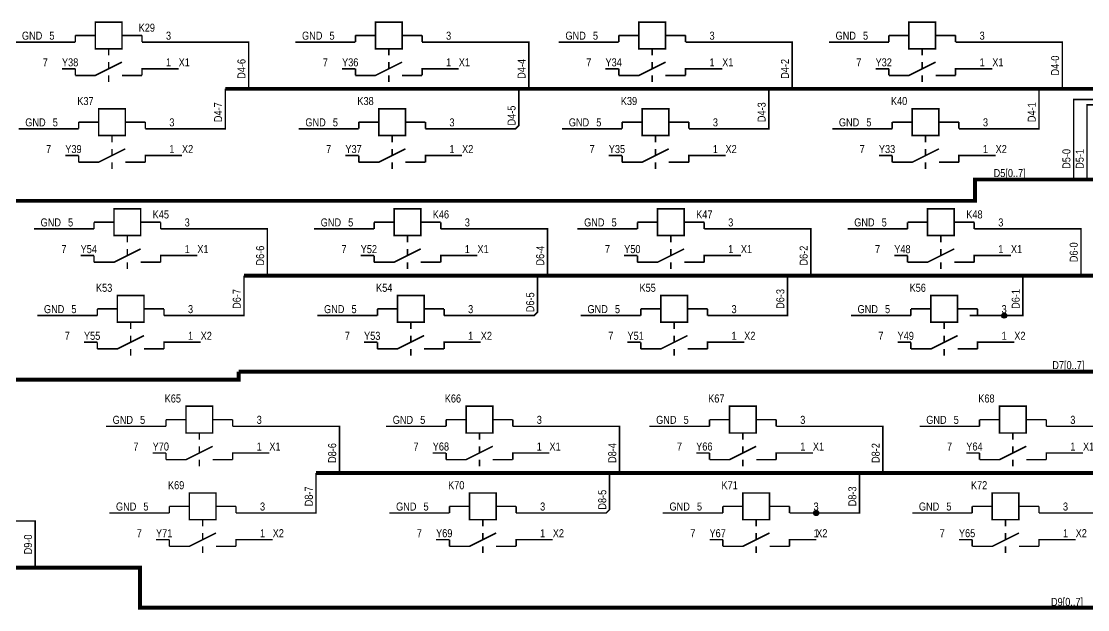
# Model space of a CAD drawing. Header units: millimetres. Extents: x 7140 to 8879, y -16257 to -5062.
# Drawn here: x 7441.9 to 7644.9, y -15195.9 to -15083.9 of the extents above; entities that cross this region are included whole.
import ezdxf

# ---------------------------------------------------------------- set-up
doc = ezdxf.new("R2010")
doc.units = ezdxf.units.MM
doc.styles.get("Standard").update_dxf_attribs({"font": 'ARIALN.TTF', "height": 3.4})

msp = doc.modelspace()

# ---------------------------------------------------------------- linework, layer by layer
for points, const_width in [([(7455.96478, -15084.037), (7455.96478, -15089.117), (7461.04478, -15089.117), (7461.04478, -15084.037), (7455.96478, -15084.037)], 0.29972), ([(7509.30478, -15084.037), (7509.30478, -15089.117), (7514.38478, -15089.117), (7514.38478, -15084.037), (7509.30478, -15084.037)], 0.29972), ([(7559.46978, -15084.037), (7559.46978, -15089.117), (7564.54978, -15089.117), (7564.54978, -15084.037), (7559.46978, -15084.037)], 0.29972), ([(7610.90478, -15084.037), (7610.90478, -15089.117), (7615.98478, -15089.117), (7615.98478, -15084.037), (7610.90478, -15084.037)], 0.29972), ([(7440.72478, -15087.847), (7447.07478, -15087.847)], 0.29972), ([(7452.15478, -15087.847), (7447.07478, -15087.847)], 0.29972), ([(7455.96478, -15086.577), (7452.15478, -15086.577)], 0.29972), ([(7452.15478, -15086.577), (7452.15478, -15087.847)], 0.29972), ([(7461.04478, -15086.577), (7464.85478, -15086.577)], 0.29972), ([(7464.85478, -15086.577), (7464.85478, -15087.847)], 0.29972), ([(7464.85478, -15086.577), (7464.85478, -15087.847)], 0.29972), ([(7464.85478, -15087.847), (7469.93478, -15087.847)], 0.29972), ([(7467.39478, -15087.847), (7469.93478, -15087.847)], 0.29972), ([(7469.93478, -15087.847), (7485.17478, -15087.847), (7485.17478, -15096.737)], 0.29972), ([(7494.06478, -15087.847), (7500.41478, -15087.847)], 0.29972), ([(7505.49478, -15087.847), (7500.41478, -15087.847)], 0.29972), ([(7509.30478, -15086.577), (7505.49478, -15086.577)], 0.29972), ([(7505.49478, -15086.577), (7505.49478, -15087.847)], 0.29972), ([(7514.38478, -15086.577), (7518.19478, -15086.577)], 0.29972), ([(7518.19478, -15086.577), (7518.19478, -15087.847)], 0.29972), ([(7518.19478, -15086.577), (7518.19478, -15087.847)], 0.29972), ([(7518.19478, -15087.847), (7523.27478, -15087.847)], 0.29972), ([(7520.73478, -15087.847), (7523.27478, -15087.847)], 0.29972), ([(7523.27478, -15087.847), (7538.51478, -15087.847), (7538.51478, -15096.737)], 0.29972), ([(7544.22978, -15087.847), (7550.57978, -15087.847)], 0.29972), ([(7555.65978, -15087.847), (7550.57978, -15087.847)], 0.29972), ([(7559.46978, -15086.577), (7555.65978, -15086.577)], 0.29972), ([(7555.65978, -15086.577), (7555.65978, -15087.847)], 0.29972), ([(7564.54978, -15086.577), (7568.35978, -15086.577)], 0.29972), ([(7568.35978, -15086.577), (7568.35978, -15087.847)], 0.29972), ([(7568.35978, -15086.577), (7568.35978, -15087.847)], 0.29972), ([(7568.35978, -15087.847), (7573.43978, -15087.847)], 0.29972), ([(7570.89978, -15087.847), (7573.43978, -15087.847)], 0.29972), ([(7573.43978, -15087.847), (7588.67978, -15087.847), (7588.67978, -15096.737)], 0.29972), ([(7595.66478, -15087.847), (7602.01478, -15087.847)], 0.29972), ([(7607.09478, -15087.847), (7602.01478, -15087.847)], 0.29972), ([(7610.90478, -15086.577), (7607.09478, -15086.577)], 0.29972), ([(7607.09478, -15086.577), (7607.09478, -15087.847)], 0.29972), ([(7615.98478, -15086.577), (7619.79478, -15086.577)], 0.29972), ([(7619.79478, -15086.577), (7619.79478, -15087.847)], 0.29972), ([(7619.79478, -15086.577), (7619.79478, -15087.847)], 0.29972), ([(7619.79478, -15087.847), (7624.87478, -15087.847)], 0.29972), ([(7622.33478, -15087.847), (7624.87478, -15087.847)], 0.29972), ([(7624.87478, -15087.847), (7640.11478, -15087.847), (7640.11478, -15096.737)], 0.29972), ([(7458.50478, -15089.117), (7458.50478, -15090.387)], 0.29972), ([(7511.84478, -15089.117), (7511.84478, -15090.387)], 0.29972), ([(7562.00978, -15089.117), (7562.00978, -15090.387)], 0.29972), ([(7613.44478, -15089.117), (7613.44478, -15090.387)], 0.29972), ([(7452.15478, -15094.197), (7455.96478, -15094.197), (7461.04478, -15091.657)], 0.29972), ([(7458.50478, -15091.657), (7458.50478, -15092.927)], 0.29972), ([(7505.49478, -15094.197), (7509.30478, -15094.197), (7514.38478, -15091.657)], 0.29972), ([(7511.84478, -15091.657), (7511.84478, -15092.927)], 0.29972), ([(7555.65978, -15094.197), (7559.46978, -15094.197), (7564.54978, -15091.657)], 0.29972), ([(7562.00978, -15091.657), (7562.00978, -15092.927)], 0.29972), ([(7607.09478, -15094.197), (7610.90478, -15094.197), (7615.98478, -15091.657)], 0.29972), ([(7613.44478, -15091.657), (7613.44478, -15092.927)], 0.29972), ([(7452.15478, -15092.927), (7449.61478, -15092.927)], 0.29972), ([(7452.15478, -15092.927), (7452.15478, -15094.197)], 0.29972), ([(7458.50478, -15095.467), (7458.50478, -15094.197)], 0.29972), ([(7461.04478, -15094.197), (7464.85478, -15094.197)], 0.29972), ([(7464.85478, -15094.197), (7464.85478, -15092.927), (7469.93478, -15092.927)], 0.29972), ([(7467.39478, -15092.927), (7469.93478, -15092.927)], 0.29972), ([(7469.93478, -15092.927), (7471.83978, -15092.927)], 0.29972), ([(7505.49478, -15092.927), (7502.95478, -15092.927)], 0.29972), ([(7505.49478, -15092.927), (7505.49478, -15094.197)], 0.29972), ([(7511.84478, -15095.467), (7511.84478, -15094.197)], 0.29972), ([(7514.38478, -15094.197), (7518.19478, -15094.197)], 0.29972), ([(7518.19478, -15094.197), (7518.19478, -15092.927), (7523.27478, -15092.927)], 0.29972), ([(7520.73478, -15092.927), (7523.27478, -15092.927)], 0.29972), ([(7523.27478, -15092.927), (7525.17978, -15092.927)], 0.29972), ([(7555.65978, -15092.927), (7553.11978, -15092.927)], 0.29972), ([(7555.65978, -15092.927), (7555.65978, -15094.197)], 0.29972), ([(7562.00978, -15095.467), (7562.00978, -15094.197)], 0.29972), ([(7564.54978, -15094.197), (7568.35978, -15094.197)], 0.29972), ([(7568.35978, -15094.197), (7568.35978, -15092.927), (7573.43978, -15092.927)], 0.29972), ([(7570.89978, -15092.927), (7573.43978, -15092.927)], 0.29972), ([(7573.43978, -15092.927), (7575.34478, -15092.927)], 0.29972), ([(7607.09478, -15092.927), (7604.55478, -15092.927)], 0.29972), ([(7607.09478, -15092.927), (7607.09478, -15094.197)], 0.29972), ([(7613.44478, -15095.467), (7613.44478, -15094.197)], 0.29972), ([(7615.98478, -15094.197), (7619.79478, -15094.197)], 0.29972), ([(7619.79478, -15094.197), (7619.79478, -15092.927), (7624.87478, -15092.927)], 0.29972), ([(7622.33478, -15092.927), (7624.87478, -15092.927)], 0.29972), ([(7624.87478, -15092.927), (7626.77978, -15092.927)], 0.29972), ([(7470.56978, -15104.357), (7480.72978, -15104.357), (7480.72978, -15096.737)], 0.29972), ([(7480.72978, -15096.737), (7668.68978, -15096.737), (7668.68978, -15097.245), (7748.95378, -15097.245)], 0.7493), ([(7523.90978, -15104.357), (7535.97478, -15104.357), (7536.60978, -15103.722), (7536.60978, -15096.737)], 0.29972), ([(7574.07478, -15104.357), (7584.23478, -15104.357), (7584.23478, -15096.737)], 0.29972), ([(7625.50978, -15104.357), (7635.66978, -15104.357), (7635.66978, -15096.737)], 0.29972), ([(7682.40578, -15105.627), (7682.40578, -15098.769), (7642.27378, -15098.769), (7642.27378, -15114.009)], 0.29972), ([(7679.86578, -15105.627), (7679.86578, -15099.785), (7644.81378, -15099.785), (7644.81378, -15114.009)], 0.29972), ([(7456.59978, -15100.547), (7456.59978, -15105.627), (7461.67978, -15105.627), (7461.67978, -15100.547), (7456.59978, -15100.547)], 0.29972), ([(7509.93978, -15100.547), (7509.93978, -15105.627), (7515.01978, -15105.627), (7515.01978, -15100.547), (7509.93978, -15100.547)], 0.29972), ([(7560.10478, -15100.547), (7560.10478, -15105.627), (7565.18478, -15105.627), (7565.18478, -15100.547), (7560.10478, -15100.547)], 0.29972), ([(7611.53978, -15100.547), (7611.53978, -15105.627), (7616.61978, -15105.627), (7616.61978, -15100.547), (7611.53978, -15100.547)], 0.29972), ([(7441.35978, -15104.357), (7447.70978, -15104.357)], 0.29972), ([(7452.78978, -15104.357), (7447.70978, -15104.357)], 0.29972), ([(7456.59978, -15103.087), (7452.78978, -15103.087)], 0.29972), ([(7452.78978, -15103.087), (7452.78978, -15104.357)], 0.29972), ([(7461.67978, -15103.087), (7465.48978, -15103.087)], 0.29972), ([(7465.48978, -15103.087), (7465.48978, -15104.357)], 0.29972), ([(7465.48978, -15103.087), (7465.48978, -15104.357)], 0.29972), ([(7465.48978, -15104.357), (7470.56978, -15104.357)], 0.29972), ([(7468.02978, -15104.357), (7470.56978, -15104.357)], 0.29972), ([(7494.69978, -15104.357), (7501.04978, -15104.357)], 0.29972), ([(7506.12978, -15104.357), (7501.04978, -15104.357)], 0.29972), ([(7509.93978, -15103.087), (7506.12978, -15103.087)], 0.29972), ([(7506.12978, -15103.087), (7506.12978, -15104.357)], 0.29972), ([(7515.01978, -15103.087), (7518.82978, -15103.087)], 0.29972), ([(7518.82978, -15103.087), (7518.82978, -15104.357)], 0.29972), ([(7518.82978, -15103.087), (7518.82978, -15104.357)], 0.29972), ([(7518.82978, -15104.357), (7523.90978, -15104.357)], 0.29972), ([(7521.36978, -15104.357), (7523.90978, -15104.357)], 0.29972), ([(7544.86478, -15104.357), (7551.21478, -15104.357)], 0.29972), ([(7556.29478, -15104.357), (7551.21478, -15104.357)], 0.29972), ([(7560.10478, -15103.087), (7556.29478, -15103.087)], 0.29972), ([(7556.29478, -15103.087), (7556.29478, -15104.357)], 0.29972), ([(7565.18478, -15103.087), (7568.99478, -15103.087)], 0.29972), ([(7568.99478, -15103.087), (7568.99478, -15104.357)], 0.29972), ([(7568.99478, -15103.087), (7568.99478, -15104.357)], 0.29972), ([(7568.99478, -15104.357), (7574.07478, -15104.357)], 0.29972), ([(7571.53478, -15104.357), (7574.07478, -15104.357)], 0.29972), ([(7596.29978, -15104.357), (7602.64978, -15104.357)], 0.29972), ([(7607.72978, -15104.357), (7602.64978, -15104.357)], 0.29972), ([(7611.53978, -15103.087), (7607.72978, -15103.087)], 0.29972), ([(7607.72978, -15103.087), (7607.72978, -15104.357)], 0.29972), ([(7616.61978, -15103.087), (7620.42978, -15103.087)], 0.29972), ([(7620.42978, -15103.087), (7620.42978, -15104.357)], 0.29972), ([(7620.42978, -15103.087), (7620.42978, -15104.357)], 0.29972), ([(7620.42978, -15104.357), (7625.50978, -15104.357)], 0.29972), ([(7622.96978, -15104.357), (7625.50978, -15104.357)], 0.29972), ([(7459.13978, -15105.627), (7459.13978, -15106.897)], 0.29972), ([(7512.47978, -15105.627), (7512.47978, -15106.897)], 0.29972), ([(7562.64478, -15105.627), (7562.64478, -15106.897)], 0.29972), ([(7614.07978, -15105.627), (7614.07978, -15106.897)], 0.29972), ([(7452.78978, -15110.707), (7456.59978, -15110.707), (7461.67978, -15108.167)], 0.29972), ([(7459.13978, -15108.167), (7459.13978, -15109.437)], 0.29972), ([(7506.12978, -15110.707), (7509.93978, -15110.707), (7515.01978, -15108.167)], 0.29972), ([(7512.47978, -15108.167), (7512.47978, -15109.437)], 0.29972), ([(7556.29478, -15110.707), (7560.10478, -15110.707), (7565.18478, -15108.167)], 0.29972), ([(7562.64478, -15108.167), (7562.64478, -15109.437)], 0.29972), ([(7607.72978, -15110.707), (7611.53978, -15110.707), (7616.61978, -15108.167)], 0.29972), ([(7614.07978, -15108.167), (7614.07978, -15109.437)], 0.29972), ([(7452.78978, -15109.437), (7450.24978, -15109.437)], 0.29972), ([(7452.78978, -15109.437), (7452.78978, -15110.707)], 0.29972), ([(7465.48978, -15110.707), (7465.48978, -15109.437), (7470.56978, -15109.437)], 0.29972), ([(7468.02978, -15109.437), (7470.56978, -15109.437)], 0.29972), ([(7470.56978, -15109.437), (7472.47478, -15109.437)], 0.29972), ([(7506.12978, -15109.437), (7503.58978, -15109.437)], 0.29972), ([(7506.12978, -15109.437), (7506.12978, -15110.707)], 0.29972), ([(7518.82978, -15110.707), (7518.82978, -15109.437), (7523.90978, -15109.437)], 0.29972), ([(7521.36978, -15109.437), (7523.90978, -15109.437)], 0.29972), ([(7523.90978, -15109.437), (7525.81478, -15109.437)], 0.29972), ([(7556.29478, -15109.437), (7553.75478, -15109.437)], 0.29972), ([(7556.29478, -15109.437), (7556.29478, -15110.707)], 0.29972), ([(7568.99478, -15110.707), (7568.99478, -15109.437), (7574.07478, -15109.437)], 0.29972), ([(7571.53478, -15109.437), (7574.07478, -15109.437)], 0.29972), ([(7574.07478, -15109.437), (7575.97978, -15109.437)], 0.29972), ([(7607.72978, -15109.437), (7605.18978, -15109.437)], 0.29972), ([(7607.72978, -15109.437), (7607.72978, -15110.707)], 0.29972), ([(7620.42978, -15110.707), (7620.42978, -15109.437), (7625.50978, -15109.437)], 0.29972), ([(7622.96978, -15109.437), (7625.50978, -15109.437)], 0.29972), ([(7625.50978, -15109.437), (7627.41478, -15109.437)], 0.29972), ([(7459.13978, -15111.977), (7459.13978, -15110.707)], 0.29972), ([(7461.67978, -15110.707), (7465.48978, -15110.707)], 0.29972), ([(7512.47978, -15111.977), (7512.47978, -15110.707)], 0.29972), ([(7515.01978, -15110.707), (7518.82978, -15110.707)], 0.29972), ([(7562.64478, -15111.977), (7562.64478, -15110.707)], 0.29972), ([(7565.18478, -15110.707), (7568.99478, -15110.707)], 0.29972), ([(7614.07978, -15111.977), (7614.07978, -15110.707)], 0.29972), ([(7616.61978, -15110.707), (7620.42978, -15110.707)], 0.29972), ([(7273.46578, -15118.073), (7623.47778, -15118.073), (7623.47778, -15114.009), (7658.02178, -15114.009)], 0.7493), ([(7459.52078, -15119.597), (7459.52078, -15124.677), (7464.60078, -15124.677), (7464.60078, -15119.597), (7459.52078, -15119.597)], 0.29972), ([(7512.86078, -15119.597), (7512.86078, -15124.677), (7517.94078, -15124.677), (7517.94078, -15119.597), (7512.86078, -15119.597)], 0.29972), ([(7563.02578, -15119.597), (7563.02578, -15124.677), (7568.10578, -15124.677), (7568.10578, -15119.597), (7563.02578, -15119.597)], 0.29972), ([(7614.46078, -15119.597), (7614.46078, -15124.677), (7619.54078, -15124.677), (7619.54078, -15119.597), (7614.46078, -15119.597)], 0.29972), ([(7459.52078, -15122.137), (7455.71078, -15122.137)], 0.29972), ([(7455.71078, -15122.137), (7455.71078, -15123.407)], 0.29972), ([(7464.60078, -15122.137), (7468.41078, -15122.137)], 0.29972), ([(7468.41078, -15122.137), (7468.41078, -15123.407)], 0.29972), ([(7468.41078, -15122.137), (7468.41078, -15123.407)], 0.29972), ([(7512.86078, -15122.137), (7509.05078, -15122.137)], 0.29972), ([(7509.05078, -15122.137), (7509.05078, -15123.407)], 0.29972), ([(7517.94078, -15122.137), (7521.75078, -15122.137)], 0.29972), ([(7521.75078, -15122.137), (7521.75078, -15123.407)], 0.29972), ([(7521.75078, -15122.137), (7521.75078, -15123.407)], 0.29972), ([(7563.02578, -15122.137), (7559.21578, -15122.137)], 0.29972), ([(7559.21578, -15122.137), (7559.21578, -15123.407)], 0.29972), ([(7568.10578, -15122.137), (7571.91578, -15122.137)], 0.29972), ([(7571.91578, -15122.137), (7571.91578, -15123.407)], 0.29972), ([(7571.91578, -15122.137), (7571.91578, -15123.407)], 0.29972), ([(7614.46078, -15122.137), (7610.65078, -15122.137)], 0.29972), ([(7610.65078, -15122.137), (7610.65078, -15123.407)], 0.29972), ([(7619.54078, -15122.137), (7623.35078, -15122.137)], 0.29972), ([(7623.35078, -15122.137), (7623.35078, -15123.407)], 0.29972), ([(7623.35078, -15122.137), (7623.35078, -15123.407)], 0.29972), ([(7444.28078, -15123.407), (7450.63078, -15123.407)], 0.29972), ([(7455.71078, -15123.407), (7450.63078, -15123.407)], 0.29972), ([(7462.06078, -15124.677), (7462.06078, -15125.947)], 0.29972), ([(7468.41078, -15123.407), (7473.49078, -15123.407)], 0.29972), ([(7470.95078, -15123.407), (7473.49078, -15123.407)], 0.29972), ([(7473.49078, -15123.407), (7488.73078, -15123.407), (7488.73078, -15132.297)], 0.29972), ([(7497.62078, -15123.407), (7503.97078, -15123.407)], 0.29972), ([(7509.05078, -15123.407), (7503.97078, -15123.407)], 0.29972), ([(7515.40078, -15124.677), (7515.40078, -15125.947)], 0.29972), ([(7521.75078, -15123.407), (7526.83078, -15123.407)], 0.29972), ([(7524.29078, -15123.407), (7526.83078, -15123.407)], 0.29972), ([(7526.83078, -15123.407), (7542.07078, -15123.407), (7542.07078, -15132.297)], 0.29972), ([(7547.78578, -15123.407), (7554.13578, -15123.407)], 0.29972), ([(7559.21578, -15123.407), (7554.13578, -15123.407)], 0.29972), ([(7565.56578, -15124.677), (7565.56578, -15125.947)], 0.29972), ([(7571.91578, -15123.407), (7576.99578, -15123.407)], 0.29972), ([(7574.45578, -15123.407), (7576.99578, -15123.407)], 0.29972), ([(7576.99578, -15123.407), (7592.23578, -15123.407), (7592.23578, -15132.297)], 0.29972), ([(7599.22078, -15123.407), (7605.57078, -15123.407)], 0.29972), ([(7610.65078, -15123.407), (7605.57078, -15123.407)], 0.29972), ([(7617.00078, -15124.677), (7617.00078, -15125.947)], 0.29972), ([(7623.35078, -15123.407), (7628.43078, -15123.407)], 0.29972), ([(7625.89078, -15123.407), (7628.43078, -15123.407)], 0.29972), ([(7628.43078, -15123.407), (7643.67078, -15123.407), (7643.67078, -15132.297)], 0.29972), ([(7455.71078, -15128.487), (7453.17078, -15128.487)], 0.29972), ([(7455.71078, -15129.757), (7459.52078, -15129.757), (7464.60078, -15127.217)], 0.29972), ([(7455.71078, -15128.487), (7455.71078, -15129.757)], 0.29972), ([(7462.06078, -15127.217), (7462.06078, -15128.487)], 0.29972), ([(7468.41078, -15129.757), (7468.41078, -15128.487), (7473.49078, -15128.487)], 0.29972), ([(7470.95078, -15128.487), (7473.49078, -15128.487)], 0.29972), ([(7473.49078, -15128.487), (7475.39578, -15128.487)], 0.29972), ([(7509.05078, -15128.487), (7506.51078, -15128.487)], 0.29972), ([(7509.05078, -15129.757), (7512.86078, -15129.757), (7517.94078, -15127.217)], 0.29972), ([(7509.05078, -15128.487), (7509.05078, -15129.757)], 0.29972), ([(7515.40078, -15127.217), (7515.40078, -15128.487)], 0.29972), ([(7521.75078, -15129.757), (7521.75078, -15128.487), (7526.83078, -15128.487)], 0.29972), ([(7524.29078, -15128.487), (7526.83078, -15128.487)], 0.29972), ([(7526.83078, -15128.487), (7528.73578, -15128.487)], 0.29972), ([(7559.21578, -15128.487), (7556.67578, -15128.487)], 0.29972), ([(7559.21578, -15129.757), (7563.02578, -15129.757), (7568.10578, -15127.217)], 0.29972), ([(7559.21578, -15128.487), (7559.21578, -15129.757)], 0.29972), ([(7565.56578, -15127.217), (7565.56578, -15128.487)], 0.29972), ([(7571.91578, -15129.757), (7571.91578, -15128.487), (7576.99578, -15128.487)], 0.29972), ([(7574.45578, -15128.487), (7576.99578, -15128.487)], 0.29972), ([(7576.99578, -15128.487), (7578.90078, -15128.487)], 0.29972), ([(7610.65078, -15128.487), (7608.11078, -15128.487)], 0.29972), ([(7610.65078, -15129.757), (7614.46078, -15129.757), (7619.54078, -15127.217)], 0.29972), ([(7610.65078, -15128.487), (7610.65078, -15129.757)], 0.29972), ([(7617.00078, -15127.217), (7617.00078, -15128.487)], 0.29972), ([(7623.35078, -15129.757), (7623.35078, -15128.487), (7628.43078, -15128.487)], 0.29972), ([(7625.89078, -15128.487), (7628.43078, -15128.487)], 0.29972), ([(7628.43078, -15128.487), (7630.33578, -15128.487)], 0.29972), ([(7462.06078, -15131.027), (7462.06078, -15129.757)], 0.29972), ([(7464.60078, -15129.757), (7468.41078, -15129.757)], 0.29972), ([(7515.40078, -15131.027), (7515.40078, -15129.757)], 0.29972), ([(7517.94078, -15129.757), (7521.75078, -15129.757)], 0.29972), ([(7565.56578, -15131.027), (7565.56578, -15129.757)], 0.29972), ([(7568.10578, -15129.757), (7571.91578, -15129.757)], 0.29972), ([(7617.00078, -15131.027), (7617.00078, -15129.757)], 0.29972), ([(7619.54078, -15129.757), (7623.35078, -15129.757)], 0.29972), ([(7474.12578, -15139.917), (7484.28578, -15139.917), (7484.28578, -15132.297)], 0.29972), ([(7484.28578, -15132.297), (7684.43778, -15132.297), (7684.43778, -15133.313), (7739.30178, -15133.313)], 0.7493), ([(7527.46578, -15139.917), (7539.53078, -15139.917), (7540.16578, -15139.282), (7540.16578, -15132.297)], 0.29972), ([(7577.63078, -15139.917), (7587.79078, -15139.917), (7587.79078, -15132.297)], 0.29972), ([(7622.46178, -15139.917), (7632.62178, -15139.917), (7632.62178, -15132.297)], 0.29972), ([(7460.15578, -15136.107), (7460.15578, -15141.187), (7465.23578, -15141.187), (7465.23578, -15136.107), (7460.15578, -15136.107)], 0.29972), ([(7513.49578, -15136.107), (7513.49578, -15141.187), (7518.57578, -15141.187), (7518.57578, -15136.107), (7513.49578, -15136.107)], 0.29972), ([(7563.66078, -15136.107), (7563.66078, -15141.187), (7568.74078, -15141.187), (7568.74078, -15136.107), (7563.66078, -15136.107)], 0.29972), ([(7615.09578, -15136.107), (7615.09578, -15141.187), (7620.17578, -15141.187), (7620.17578, -15136.107), (7615.09578, -15136.107)], 0.29972), ([(7460.15578, -15138.647), (7456.34578, -15138.647)], 0.29972), ([(7456.34578, -15138.647), (7456.34578, -15139.917)], 0.29972), ([(7465.23578, -15138.647), (7469.04578, -15138.647)], 0.29972), ([(7469.04578, -15138.647), (7469.04578, -15139.917)], 0.29972), ([(7469.04578, -15138.647), (7469.04578, -15139.917)], 0.29972), ([(7513.49578, -15138.647), (7509.68578, -15138.647)], 0.29972), ([(7509.68578, -15138.647), (7509.68578, -15139.917)], 0.29972), ([(7518.57578, -15138.647), (7522.38578, -15138.647)], 0.29972), ([(7522.38578, -15138.647), (7522.38578, -15139.917)], 0.29972), ([(7522.38578, -15138.647), (7522.38578, -15139.917)], 0.29972), ([(7563.66078, -15138.647), (7559.85078, -15138.647)], 0.29972), ([(7559.85078, -15138.647), (7559.85078, -15139.917)], 0.29972), ([(7568.74078, -15138.647), (7572.55078, -15138.647)], 0.29972), ([(7572.55078, -15138.647), (7572.55078, -15139.917)], 0.29972), ([(7572.55078, -15138.647), (7572.55078, -15139.917)], 0.29972), ([(7615.09578, -15138.647), (7611.28578, -15138.647)], 0.29972), ([(7611.28578, -15138.647), (7611.28578, -15139.917)], 0.29972), ([(7620.17578, -15138.647), (7623.98578, -15138.647)], 0.29972), ([(7623.98578, -15138.647), (7623.98578, -15139.917)], 0.29972), ([(7623.98578, -15138.647), (7623.98578, -15139.917)], 0.29972), ([(7444.91578, -15139.917), (7451.26578, -15139.917)], 0.29972), ([(7456.34578, -15139.917), (7451.26578, -15139.917)], 0.29972), ([(7469.04578, -15139.917), (7474.12578, -15139.917)], 0.29972), ([(7471.58578, -15139.917), (7474.12578, -15139.917)], 0.29972), ([(7498.25578, -15139.917), (7504.60578, -15139.917)], 0.29972), ([(7509.68578, -15139.917), (7504.60578, -15139.917)], 0.29972), ([(7522.38578, -15139.917), (7527.46578, -15139.917)], 0.29972), ([(7524.92578, -15139.917), (7527.46578, -15139.917)], 0.29972), ([(7548.42078, -15139.917), (7554.77078, -15139.917)], 0.29972), ([(7559.85078, -15139.917), (7554.77078, -15139.917)], 0.29972), ([(7572.55078, -15139.917), (7577.63078, -15139.917)], 0.29972), ([(7575.09078, -15139.917), (7577.63078, -15139.917)], 0.29972), ([(7599.85578, -15139.917), (7606.20578, -15139.917)], 0.29972), ([(7611.28578, -15139.917), (7606.20578, -15139.917)], 0.29972), ([(7623.98578, -15139.917), (7629.06578, -15139.917)], 0.29972), ([(7626.52578, -15139.917), (7629.06578, -15139.917)], 0.29972), ([(7462.69578, -15141.187), (7462.69578, -15142.457)], 0.29972), ([(7516.03578, -15141.187), (7516.03578, -15142.457)], 0.29972), ([(7566.20078, -15141.187), (7566.20078, -15142.457)], 0.29972), ([(7617.63578, -15141.187), (7617.63578, -15142.457)], 0.29972), ([(7456.34578, -15144.997), (7453.80578, -15144.997)], 0.29972), ([(7456.34578, -15146.267), (7460.15578, -15146.267), (7465.23578, -15143.727)], 0.29972), ([(7456.34578, -15144.997), (7456.34578, -15146.267)], 0.29972), ([(7462.69578, -15143.727), (7462.69578, -15144.997)], 0.29972), ([(7469.04578, -15146.267), (7469.04578, -15144.997), (7474.12578, -15144.997)], 0.29972), ([(7471.58578, -15144.997), (7474.12578, -15144.997)], 0.29972), ([(7474.12578, -15144.997), (7476.03078, -15144.997)], 0.29972), ([(7509.68578, -15144.997), (7507.14578, -15144.997)], 0.29972), ([(7509.68578, -15146.267), (7513.49578, -15146.267), (7518.57578, -15143.727)], 0.29972), ([(7509.68578, -15144.997), (7509.68578, -15146.267)], 0.29972), ([(7516.03578, -15143.727), (7516.03578, -15144.997)], 0.29972), ([(7522.38578, -15146.267), (7522.38578, -15144.997), (7527.46578, -15144.997)], 0.29972), ([(7524.92578, -15144.997), (7527.46578, -15144.997)], 0.29972), ([(7527.46578, -15144.997), (7529.37078, -15144.997)], 0.29972), ([(7559.85078, -15144.997), (7557.31078, -15144.997)], 0.29972), ([(7559.85078, -15146.267), (7563.66078, -15146.267), (7568.74078, -15143.727)], 0.29972), ([(7559.85078, -15144.997), (7559.85078, -15146.267)], 0.29972), ([(7566.20078, -15143.727), (7566.20078, -15144.997)], 0.29972), ([(7572.55078, -15146.267), (7572.55078, -15144.997), (7577.63078, -15144.997)], 0.29972), ([(7575.09078, -15144.997), (7577.63078, -15144.997)], 0.29972), ([(7577.63078, -15144.997), (7579.53578, -15144.997)], 0.29972), ([(7611.28578, -15144.997), (7608.74578, -15144.997)], 0.29972), ([(7611.28578, -15146.267), (7615.09578, -15146.267), (7620.17578, -15143.727)], 0.29972), ([(7611.28578, -15144.997), (7611.28578, -15146.267)], 0.29972), ([(7617.63578, -15143.727), (7617.63578, -15144.997)], 0.29972), ([(7623.98578, -15146.267), (7623.98578, -15144.997), (7629.06578, -15144.997)], 0.29972), ([(7626.52578, -15144.997), (7629.06578, -15144.997)], 0.29972), ([(7629.06578, -15144.997), (7630.97078, -15144.997)], 0.29972), ([(7462.69578, -15147.537), (7462.69578, -15146.267)], 0.29972), ([(7465.23578, -15146.267), (7469.04578, -15146.267)], 0.29972), ([(7516.03578, -15147.537), (7516.03578, -15146.267)], 0.29972), ([(7518.57578, -15146.267), (7522.38578, -15146.267)], 0.29972), ([(7566.20078, -15147.537), (7566.20078, -15146.267)], 0.29972), ([(7568.74078, -15146.267), (7572.55078, -15146.267)], 0.29972), ([(7617.63578, -15147.537), (7617.63578, -15146.267)], 0.29972), ([(7620.17578, -15146.267), (7623.98578, -15146.267)], 0.29972), ([(7281.59378, -15152.109), (7483.26978, -15152.109), (7483.26978, -15150.585)], 0.7493), ([(7483.26978, -15150.585), (7669.19778, -15150.585)], 0.7493), ([(7473.23678, -15157.189), (7473.23678, -15162.269), (7478.31678, -15162.269), (7478.31678, -15157.189), (7473.23678, -15157.189)], 0.29972), ([(7526.57678, -15157.189), (7526.57678, -15162.269), (7531.65678, -15162.269), (7531.65678, -15157.189), (7526.57678, -15157.189)], 0.29972), ([(7576.74178, -15157.189), (7576.74178, -15162.269), (7581.82178, -15162.269), (7581.82178, -15157.189), (7576.74178, -15157.189)], 0.29972), ([(7628.17678, -15157.189), (7628.17678, -15162.269), (7633.25678, -15162.269), (7633.25678, -15157.189), (7628.17678, -15157.189)], 0.29972), ([(7457.99678, -15160.999), (7464.34678, -15160.999)], 0.29972), ([(7469.42678, -15160.999), (7464.34678, -15160.999)], 0.29972), ([(7473.23678, -15159.729), (7469.42678, -15159.729)], 0.29972), ([(7469.42678, -15159.729), (7469.42678, -15160.999)], 0.29972), ([(7478.31678, -15159.729), (7482.12678, -15159.729)], 0.29972), ([(7482.12678, -15159.729), (7482.12678, -15160.999)], 0.29972), ([(7482.12678, -15159.729), (7482.12678, -15160.999)], 0.29972), ([(7482.12678, -15160.999), (7487.20678, -15160.999)], 0.29972), ([(7484.66678, -15160.999), (7487.20678, -15160.999)], 0.29972), ([(7487.20678, -15160.999), (7502.44678, -15160.999), (7502.44678, -15169.889)], 0.29972), ([(7511.33678, -15160.999), (7517.68678, -15160.999)], 0.29972), ([(7522.76678, -15160.999), (7517.68678, -15160.999)], 0.29972), ([(7526.57678, -15159.729), (7522.76678, -15159.729)], 0.29972), ([(7522.76678, -15159.729), (7522.76678, -15160.999)], 0.29972), ([(7531.65678, -15159.729), (7535.46678, -15159.729)], 0.29972), ([(7535.46678, -15159.729), (7535.46678, -15160.999)], 0.29972), ([(7535.46678, -15159.729), (7535.46678, -15160.999)], 0.29972), ([(7535.46678, -15160.999), (7540.54678, -15160.999)], 0.29972), ([(7538.00678, -15160.999), (7540.54678, -15160.999)], 0.29972), ([(7540.54678, -15160.999), (7555.78678, -15160.999), (7555.78678, -15169.889)], 0.29972), ([(7561.50178, -15160.999), (7567.85178, -15160.999)], 0.29972), ([(7572.93178, -15160.999), (7567.85178, -15160.999)], 0.29972), ([(7576.74178, -15159.729), (7572.93178, -15159.729)], 0.29972), ([(7572.93178, -15159.729), (7572.93178, -15160.999)], 0.29972), ([(7581.82178, -15159.729), (7585.63178, -15159.729)], 0.29972), ([(7585.63178, -15159.729), (7585.63178, -15160.999)], 0.29972), ([(7585.63178, -15159.729), (7585.63178, -15160.999)], 0.29972), ([(7585.63178, -15160.999), (7590.71178, -15160.999)], 0.29972), ([(7588.17178, -15160.999), (7590.71178, -15160.999)], 0.29972), ([(7590.71178, -15160.999), (7605.95178, -15160.999), (7605.95178, -15169.889)], 0.29972), ([(7612.93678, -15160.999), (7619.28678, -15160.999)], 0.29972), ([(7624.36678, -15160.999), (7619.28678, -15160.999)], 0.29972), ([(7628.17678, -15159.729), (7624.36678, -15159.729)], 0.29972), ([(7624.36678, -15159.729), (7624.36678, -15160.999)], 0.29972), ([(7633.25678, -15159.729), (7637.06678, -15159.729)], 0.29972), ([(7637.06678, -15159.729), (7637.06678, -15160.999)], 0.29972), ([(7637.06678, -15159.729), (7637.06678, -15160.999)], 0.29972), ([(7637.06678, -15160.999), (7642.14678, -15160.999)], 0.29972), ([(7639.60678, -15160.999), (7642.14678, -15160.999)], 0.29972), ([(7642.14678, -15160.999), (7657.38678, -15160.999), (7657.38678, -15169.889)], 0.29972), ([(7475.77678, -15162.269), (7475.77678, -15163.539)], 0.29972), ([(7529.11678, -15162.269), (7529.11678, -15163.539)], 0.29972), ([(7579.28178, -15162.269), (7579.28178, -15163.539)], 0.29972), ([(7630.71678, -15162.269), (7630.71678, -15163.539)], 0.29972), ([(7469.42678, -15167.349), (7473.23678, -15167.349), (7478.31678, -15164.809)], 0.29972), ([(7475.77678, -15164.809), (7475.77678, -15166.079)], 0.29972), ([(7522.76678, -15167.349), (7526.57678, -15167.349), (7531.65678, -15164.809)], 0.29972), ([(7529.11678, -15164.809), (7529.11678, -15166.079)], 0.29972), ([(7572.93178, -15167.349), (7576.74178, -15167.349), (7581.82178, -15164.809)], 0.29972), ([(7579.28178, -15164.809), (7579.28178, -15166.079)], 0.29972), ([(7624.36678, -15167.349), (7628.17678, -15167.349), (7633.25678, -15164.809)], 0.29972), ([(7630.71678, -15164.809), (7630.71678, -15166.079)], 0.29972), ([(7469.42678, -15166.079), (7466.88678, -15166.079)], 0.29972), ([(7469.42678, -15166.079), (7469.42678, -15167.349)], 0.29972), ([(7475.77678, -15168.619), (7475.77678, -15167.349)], 0.29972), ([(7478.31678, -15167.349), (7482.12678, -15167.349)], 0.29972), ([(7482.12678, -15167.349), (7482.12678, -15166.079), (7487.20678, -15166.079)], 0.29972), ([(7484.66678, -15166.079), (7487.20678, -15166.079)], 0.29972), ([(7487.20678, -15166.079), (7489.11178, -15166.079)], 0.29972), ([(7522.76678, -15166.079), (7520.22678, -15166.079)], 0.29972), ([(7522.76678, -15166.079), (7522.76678, -15167.349)], 0.29972), ([(7529.11678, -15168.619), (7529.11678, -15167.349)], 0.29972), ([(7531.65678, -15167.349), (7535.46678, -15167.349)], 0.29972), ([(7535.46678, -15167.349), (7535.46678, -15166.079), (7540.54678, -15166.079)], 0.29972), ([(7538.00678, -15166.079), (7540.54678, -15166.079)], 0.29972), ([(7540.54678, -15166.079), (7542.45178, -15166.079)], 0.29972), ([(7572.93178, -15166.079), (7570.39178, -15166.079)], 0.29972), ([(7572.93178, -15166.079), (7572.93178, -15167.349)], 0.29972), ([(7579.28178, -15168.619), (7579.28178, -15167.349)], 0.29972), ([(7581.82178, -15167.349), (7585.63178, -15167.349)], 0.29972), ([(7585.63178, -15167.349), (7585.63178, -15166.079), (7590.71178, -15166.079)], 0.29972), ([(7588.17178, -15166.079), (7590.71178, -15166.079)], 0.29972), ([(7590.71178, -15166.079), (7592.61678, -15166.079)], 0.29972), ([(7624.36678, -15166.079), (7621.82678, -15166.079)], 0.29972), ([(7624.36678, -15166.079), (7624.36678, -15167.349)], 0.29972), ([(7630.71678, -15168.619), (7630.71678, -15167.349)], 0.29972), ([(7633.25678, -15167.349), (7637.06678, -15167.349)], 0.29972), ([(7637.06678, -15167.349), (7637.06678, -15166.079), (7642.14678, -15166.079)], 0.29972), ([(7639.60678, -15166.079), (7642.14678, -15166.079)], 0.29972), ([(7642.14678, -15166.079), (7644.05178, -15166.079)], 0.29972), ([(7487.84178, -15177.509), (7498.00178, -15177.509), (7498.00178, -15169.889)], 0.29972), ([(7498.00178, -15169.889), (7685.96178, -15169.889), (7685.96178, -15171.413), (7746.41378, -15171.413)], 0.7493), ([(7541.18178, -15177.509), (7553.24678, -15177.509), (7553.88178, -15176.874), (7553.88178, -15169.889)], 0.29972), ([(7591.34678, -15177.509), (7601.50678, -15177.509), (7601.50678, -15169.889)], 0.29972), ([(7640.74978, -15177.509), (7650.90978, -15177.509), (7650.90978, -15169.889)], 0.29972), ([(7473.87178, -15173.699), (7473.87178, -15178.779), (7478.95178, -15178.779), (7478.95178, -15173.699), (7473.87178, -15173.699)], 0.29972), ([(7527.21178, -15173.699), (7527.21178, -15178.779), (7532.29178, -15178.779), (7532.29178, -15173.699), (7527.21178, -15173.699)], 0.29972), ([(7579.28178, -15173.699), (7579.28178, -15178.779), (7584.36178, -15178.779), (7584.36178, -15173.699), (7579.28178, -15173.699)], 0.29972), ([(7626.77978, -15173.699), (7626.77978, -15178.779), (7631.85978, -15178.779), (7631.85978, -15173.699), (7626.77978, -15173.699)], 0.29972), ([(7458.63178, -15177.509), (7464.98178, -15177.509)], 0.29972), ([(7470.06178, -15177.509), (7464.98178, -15177.509)], 0.29972), ([(7473.87178, -15176.239), (7470.06178, -15176.239)], 0.29972), ([(7470.06178, -15176.239), (7470.06178, -15177.509)], 0.29972), ([(7478.95178, -15176.239), (7482.76178, -15176.239)], 0.29972), ([(7482.76178, -15176.239), (7482.76178, -15177.509)], 0.29972), ([(7482.76178, -15176.239), (7482.76178, -15177.509)], 0.29972), ([(7482.76178, -15177.509), (7487.84178, -15177.509)], 0.29972), ([(7485.30178, -15177.509), (7487.84178, -15177.509)], 0.29972), ([(7511.97178, -15177.509), (7518.32178, -15177.509)], 0.29972), ([(7523.40178, -15177.509), (7518.32178, -15177.509)], 0.29972), ([(7527.21178, -15176.239), (7523.40178, -15176.239)], 0.29972), ([(7523.40178, -15176.239), (7523.40178, -15177.509)], 0.29972), ([(7532.29178, -15176.239), (7536.10178, -15176.239)], 0.29972), ([(7536.10178, -15176.239), (7536.10178, -15177.509)], 0.29972), ([(7536.10178, -15176.239), (7536.10178, -15177.509)], 0.29972), ([(7536.10178, -15177.509), (7541.18178, -15177.509)], 0.29972), ([(7538.64178, -15177.509), (7541.18178, -15177.509)], 0.29972), ([(7564.04178, -15177.509), (7570.39178, -15177.509)], 0.29972), ([(7575.47178, -15177.509), (7570.39178, -15177.509)], 0.29972), ([(7579.28178, -15176.239), (7575.47178, -15176.239)], 0.29972), ([(7575.47178, -15176.239), (7575.47178, -15177.509)], 0.29972), ([(7584.36178, -15176.239), (7588.17178, -15176.239)], 0.29972), ([(7588.17178, -15176.239), (7588.17178, -15177.509)], 0.29972), ([(7588.17178, -15176.239), (7588.17178, -15177.509)], 0.29972), ([(7588.17178, -15177.509), (7593.25178, -15177.509)], 0.29972), ([(7590.71178, -15177.509), (7593.25178, -15177.509)], 0.29972), ([(7611.53978, -15177.509), (7617.88978, -15177.509)], 0.29972), ([(7622.96978, -15177.509), (7617.88978, -15177.509)], 0.29972), ([(7626.77978, -15176.239), (7622.96978, -15176.239)], 0.29972), ([(7622.96978, -15176.239), (7622.96978, -15177.509)], 0.29972), ([(7631.85978, -15176.239), (7635.66978, -15176.239)], 0.29972), ([(7635.66978, -15176.239), (7635.66978, -15177.509)], 0.29972), ([(7635.66978, -15176.239), (7635.66978, -15177.509)], 0.29972), ([(7635.66978, -15177.509), (7640.74978, -15177.509)], 0.29972), ([(7638.20978, -15177.509), (7640.74978, -15177.509)], 0.29972), ([(7429.29478, -15179.033), (7444.53478, -15179.033), (7444.53478, -15187.923)], 0.29972), ([(7476.41178, -15178.779), (7476.41178, -15180.049)], 0.29972), ([(7529.75178, -15178.779), (7529.75178, -15180.049)], 0.29972), ([(7581.82178, -15178.779), (7581.82178, -15180.049)], 0.29972), ([(7629.31978, -15178.779), (7629.31978, -15180.049)], 0.29972), ([(7470.06178, -15183.859), (7473.87178, -15183.859), (7478.95178, -15181.319)], 0.29972), ([(7476.41178, -15181.319), (7476.41178, -15182.589)], 0.29972), ([(7523.40178, -15183.859), (7527.21178, -15183.859), (7532.29178, -15181.319)], 0.29972), ([(7529.75178, -15181.319), (7529.75178, -15182.589)], 0.29972), ([(7575.47178, -15183.859), (7579.28178, -15183.859), (7584.36178, -15181.319)], 0.29972), ([(7581.82178, -15181.319), (7581.82178, -15182.589)], 0.29972), ([(7622.96978, -15183.859), (7626.77978, -15183.859), (7631.85978, -15181.319)], 0.29972), ([(7629.31978, -15181.319), (7629.31978, -15182.589)], 0.29972), ([(7470.06178, -15182.589), (7467.52178, -15182.589)], 0.29972), ([(7470.06178, -15182.589), (7470.06178, -15183.859)], 0.29972), ([(7482.76178, -15183.859), (7482.76178, -15182.589), (7487.84178, -15182.589)], 0.29972), ([(7485.30178, -15182.589), (7487.84178, -15182.589)], 0.29972), ([(7487.84178, -15182.589), (7489.74678, -15182.589)], 0.29972), ([(7523.40178, -15182.589), (7520.86178, -15182.589)], 0.29972), ([(7523.40178, -15182.589), (7523.40178, -15183.859)], 0.29972), ([(7536.10178, -15183.859), (7536.10178, -15182.589), (7541.18178, -15182.589)], 0.29972), ([(7538.64178, -15182.589), (7541.18178, -15182.589)], 0.29972), ([(7541.18178, -15182.589), (7543.08678, -15182.589)], 0.29972), ([(7575.47178, -15182.589), (7572.93178, -15182.589)], 0.29972), ([(7575.47178, -15182.589), (7575.47178, -15183.859)], 0.29972), ([(7588.17178, -15183.859), (7588.17178, -15182.589), (7593.25178, -15182.589)], 0.29972), ([(7590.71178, -15182.589), (7593.25178, -15182.589)], 0.29972), ([(7591.34678, -15182.589), (7593.25178, -15182.589)], 0.29972), ([(7622.96978, -15182.589), (7620.42978, -15182.589)], 0.29972), ([(7622.96978, -15182.589), (7622.96978, -15183.859)], 0.29972), ([(7635.66978, -15183.859), (7635.66978, -15182.589), (7640.74978, -15182.589)], 0.29972), ([(7638.20978, -15182.589), (7640.74978, -15182.589)], 0.29972), ([(7640.74978, -15182.589), (7642.65478, -15182.589)], 0.29972), ([(7476.41178, -15185.129), (7476.41178, -15183.859)], 0.29972), ([(7478.95178, -15183.859), (7482.76178, -15183.859)], 0.29972), ([(7529.75178, -15185.129), (7529.75178, -15183.859)], 0.29972), ([(7532.29178, -15183.859), (7536.10178, -15183.859)], 0.29972), ([(7581.82178, -15185.129), (7581.82178, -15183.859)], 0.29972), ([(7584.36178, -15183.859), (7588.17178, -15183.859)], 0.29972), ([(7629.31978, -15185.129), (7629.31978, -15183.859)], 0.29972), ([(7631.85978, -15183.859), (7635.66978, -15183.859)], 0.29972), ([(7285.14978, -15187.923), (7464.47378, -15187.923), (7464.47378, -15195.543), (7652.43378, -15195.543), (7652.43378, -15192.749)], 0.7493)]:
    msp.add_lwpolyline(points, dxfattribs=dict(const_width=const_width))
at = {"const_width": 0.508}
for points in [[(7628.81178, -15139.917, 1), (7629.31978, -15139.917, 1)], [(7592.99778, -15177.509, 1), (7593.50578, -15177.509, 1)]]:
    msp.add_lwpolyline(points, format="xyb", close=True, dxfattribs=at)
for centre in [(7629.05509, -15139.90653), (7629.05509, -15139.90653), (7629.05509, -15139.90653), (7593.24124, -15177.49827), (7593.24124, -15177.49827), (7593.24124, -15177.49827)]:
    msp.add_ellipse(centre, major_axis=(0, 0.497), ratio=0.999989779)

# ---------------------------------------------------------------- texts
for s, p in [('GND', (7441.99478, -15087.38012)), ('5', (7447.22242, -15087.38012)), ('K29', (7464.21978, -15085.85612)), ('3', (7469.42678, -15087.38012)), ('GND', (7495.33478, -15087.38012)), ('5', (7500.56242, -15087.38012)), ('3', (7522.76678, -15087.38012)), ('GND', (7545.49978, -15087.38012)), ('5', (7550.72742, -15087.38012)), ('3', (7572.93178, -15087.38012)), ('GND', (7596.93478, -15087.38012)), ('5', (7602.16242, -15087.38012)), ('3', (7624.36678, -15087.38012)), ('7', (7445.95242, -15092.46012)), ('Y38', (7449.61478, -15092.46012)), ('1', (7469.42678, -15092.46012)), ('X1', (7471.83978, -15092.46012)), ('7', (7499.29242, -15092.46012)), ('Y36', (7502.95478, -15092.46012)), ('1', (7522.76678, -15092.46012)), ('X1', (7525.17978, -15092.46012)), ('7', (7549.45742, -15092.46012)), ('Y34', (7553.11978, -15092.46012)), ('1', (7572.93178, -15092.46012)), ('X1', (7575.34478, -15092.46012)), ('7', (7600.89242, -15092.46012)), ('Y32', (7604.55478, -15092.46012)), ('1', (7624.36678, -15092.46012)), ('X1', (7626.77978, -15092.46012)), ('K37', (7452.53578, -15099.82612)), ('K38', (7505.87578, -15099.82612)), ('K39', (7556.04078, -15099.82612)), ('K40', (7607.47578, -15099.82612)), ('GND', (7442.62978, -15103.89012)), ('5', (7447.85742, -15103.89012)), ('3', (7470.06178, -15103.89012)), ('GND', (7495.96978, -15103.89012)), ('5', (7501.19742, -15103.89012)), ('3', (7523.40178, -15103.89012)), ('GND', (7546.13478, -15103.89012)), ('5', (7551.36242, -15103.89012)), ('3', (7573.56678, -15103.89012)), ('GND', (7597.56978, -15103.89012)), ('5', (7602.79742, -15103.89012)), ('3', (7625.00178, -15103.89012)), ('7', (7446.58742, -15108.97012)), ('Y39', (7450.24978, -15108.97012)), ('1', (7470.06178, -15108.97012)), ('X2', (7472.47478, -15108.97012)), ('7', (7499.92742, -15108.97012)), ('Y37', (7503.58978, -15108.97012)), ('1', (7523.40178, -15108.97012)), ('X2', (7525.81478, -15108.97012)), ('7', (7550.09242, -15108.97012)), ('Y35', (7553.75478, -15108.97012)), ('1', (7573.56678, -15108.97012)), ('X2', (7575.97978, -15108.97012)), ('7', (7601.52742, -15108.97012)), ('Y33', (7605.18978, -15108.97012)), ('1', (7625.00178, -15108.97012)), ('X2', (7627.41478, -15108.97012)), ('D5[0..7]', (7627.03378, -15113.54212)), ('K45', (7466.88678, -15121.41612)), ('K46', (7520.22678, -15121.41612)), ('K47', (7570.39178, -15121.41612)), ('K48', (7621.82678, -15121.41612)), ('GND', (7445.55078, -15122.94012)), ('5', (7450.77842, -15122.94012)), ('3', (7472.98278, -15122.94012)), ('GND', (7498.89078, -15122.94012)), ('5', (7504.11842, -15122.94012)), ('3', (7526.32278, -15122.94012)), ('GND', (7549.05578, -15122.94012)), ('5', (7554.28342, -15122.94012)), ('3', (7576.48778, -15122.94012)), ('GND', (7600.49078, -15122.94012)), ('5', (7605.71842, -15122.94012)), ('3', (7627.92278, -15122.94012)), ('7', (7449.50842, -15128.02012)), ('Y54', (7453.17078, -15128.02012)), ('1', (7472.98278, -15128.02012)), ('X1', (7475.39578, -15128.02012)), ('7', (7502.84842, -15128.02012)), ('Y52', (7506.51078, -15128.02012)), ('1', (7526.32278, -15128.02012)), ('X1', (7528.73578, -15128.02012)), ('7', (7553.01342, -15128.02012)), ('Y50', (7556.67578, -15128.02012)), ('1', (7576.48778, -15128.02012)), ('X1', (7578.90078, -15128.02012)), ('7', (7604.44842, -15128.02012)), ('Y48', (7608.11078, -15128.02012)), ('1', (7627.92278, -15128.02012)), ('X1', (7630.33578, -15128.02012)), ('K53', (7456.09178, -15135.38612)), ('K54', (7509.43178, -15135.38612)), ('K55', (7559.59678, -15135.38612)), ('K56', (7611.03178, -15135.38612)), ('GND', (7446.18578, -15139.45012)), ('5', (7451.41342, -15139.45012)), ('3', (7473.61778, -15139.45012)), ('GND', (7499.52578, -15139.45012)), ('5', (7504.75342, -15139.45012)), ('3', (7526.95778, -15139.45012)), ('GND', (7549.69078, -15139.45012)), ('5', (7554.91842, -15139.45012)), ('3', (7577.12278, -15139.45012)), ('GND', (7601.12578, -15139.45012)), ('5', (7606.35342, -15139.45012)), ('3', (7628.55778, -15139.45012)), ('7', (7450.14342, -15144.53012)), ('Y55', (7453.80578, -15144.53012)), ('1', (7473.61778, -15144.53012)), ('X2', (7476.03078, -15144.53012)), ('7', (7503.48342, -15144.53012)), ('Y53', (7507.14578, -15144.53012)), ('1', (7526.95778, -15144.53012)), ('X2', (7529.37078, -15144.53012)), ('7', (7553.64842, -15144.53012)), ('Y51', (7557.31078, -15144.53012)), ('1', (7577.12278, -15144.53012)), ('X2', (7579.53578, -15144.53012)), ('7', (7605.08342, -15144.53012)), ('Y49', (7608.74578, -15144.53012)), ('1', (7628.55778, -15144.53012)), ('X2', (7630.97078, -15144.53012)), ('D7[0..7]', (7638.20978, -15150.11812)), ('K65', (7469.17278, -15156.46812)), ('K66', (7522.51278, -15156.46812)), ('K67', (7572.67778, -15156.46812)), ('K68', (7624.11278, -15156.46812)), ('GND', (7459.26678, -15160.53212)), ('5', (7464.49442, -15160.53212)), ('3', (7486.69878, -15160.53212)), ('GND', (7512.60678, -15160.53212)), ('5', (7517.83442, -15160.53212)), ('3', (7540.03878, -15160.53212)), ('GND', (7562.77178, -15160.53212)), ('5', (7567.99942, -15160.53212)), ('3', (7590.20378, -15160.53212)), ('GND', (7614.20678, -15160.53212)), ('5', (7619.43442, -15160.53212)), ('3', (7641.63878, -15160.53212)), ('7', (7463.22442, -15165.61212)), ('Y70', (7466.88678, -15165.61212)), ('1', (7486.69878, -15165.61212)), ('X1', (7489.11178, -15165.61212)), ('7', (7516.56442, -15165.61212)), ('Y68', (7520.22678, -15165.61212)), ('1', (7540.03878, -15165.61212)), ('X1', (7542.45178, -15165.61212)), ('7', (7566.72942, -15165.61212)), ('Y66', (7570.39178, -15165.61212)), ('1', (7590.20378, -15165.61212)), ('X1', (7592.61678, -15165.61212)), ('7', (7618.16442, -15165.61212)), ('Y64', (7621.82678, -15165.61212)), ('1', (7641.63878, -15165.61212)), ('X1', (7644.05178, -15165.61212)), ('K69', (7469.80778, -15172.97812)), ('K70', (7523.14778, -15172.97812)), ('K71', (7575.21778, -15172.97812)), ('K72', (7622.71578, -15172.97812)), ('GND', (7459.90178, -15177.04212)), ('5', (7465.12942, -15177.04212)), ('3', (7487.33378, -15177.04212)), ('GND', (7513.24178, -15177.04212)), ('5', (7518.46942, -15177.04212)), ('3', (7540.67378, -15177.04212)), ('GND', (7565.31178, -15177.04212)), ('5', (7570.53942, -15177.04212)), ('3', (7592.74378, -15177.04212)), ('GND', (7612.80978, -15177.04212)), ('5', (7618.03742, -15177.04212)), ('3', (7640.24178, -15177.04212)), ('7', (7463.85942, -15182.12212)), ('Y71', (7467.52178, -15182.12212)), ('1', (7487.33378, -15182.12212)), ('X2', (7489.74678, -15182.12212)), ('7', (7517.19942, -15182.12212)), ('Y69', (7520.86178, -15182.12212)), ('1', (7540.67378, -15182.12212)), ('X2', (7543.08678, -15182.12212)), ('7', (7569.26942, -15182.12212)), ('Y67', (7572.93178, -15182.12212)), ('1', (7592.74378, -15182.12212)), ('X2', (7593.25178, -15182.12212)), ('7', (7616.76742, -15182.12212)), ('Y65', (7620.42978, -15182.12212)), ('1', (7640.24178, -15182.12212)), ('X2', (7642.65478, -15182.12212)), ('D9[0..7]', (7637.95578, -15195.20312))]:
    msp.add_text(s, height=1.524).set_placement(p)
for s, p in [('D4-6', (7484.55966, -15094.832)), ('D4-4', (7537.89966, -15094.832)), ('D4-2', (7588.06466, -15094.832)), ('D4-0', (7639.49966, -15094.197)), ('D4-7', (7480.11466, -15103.087)), ('D4-5', (7535.99466, -15103.722)), ('D4-3', (7583.61966, -15103.087)), ('D4-1', (7635.05466, -15103.087)), ('D5-0', (7641.65866, -15111.977)), ('D5-1', (7644.19866, -15111.977)), ('D6-0', (7643.05566, -15129.757)), ('D6-6', (7488.11566, -15130.392)), ('D6-4', (7541.45566, -15130.392)), ('D6-2', (7591.62066, -15130.392)), ('D6-7', (7483.67066, -15138.647)), ('D6-5', (7539.55066, -15139.282)), ('D6-3', (7587.17566, -15138.647)), ('D6-1', (7632.00666, -15138.647)), ('D8-6', (7501.83166, -15167.984)), ('D8-4', (7555.17166, -15167.984)), ('D8-2', (7605.33666, -15167.984)), ('D8-7', (7497.38666, -15176.239)), ('D8-5', (7553.26666, -15176.874)), ('D8-3', (7600.89166, -15176.239)), ('D9-0', (7443.91966, -15185.383))]:
    msp.add_text(s, height=1.524, rotation=90).set_placement(p)

doc.saveas('drawing.dxf')
